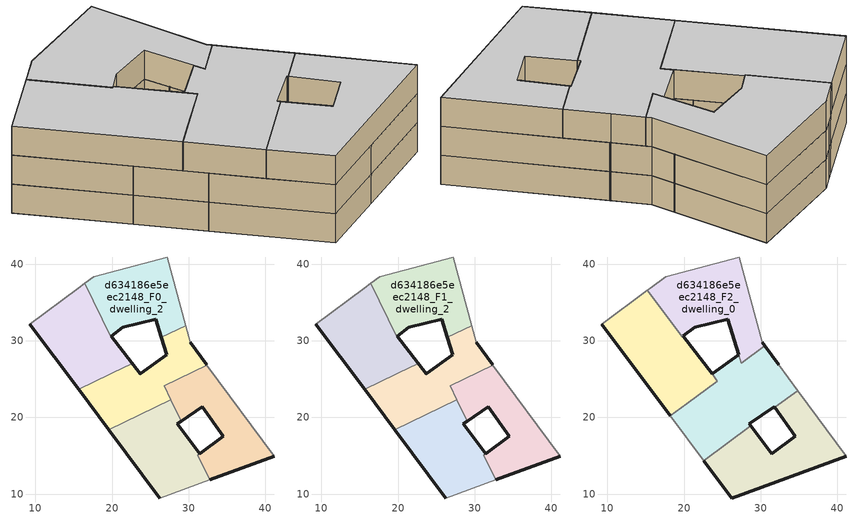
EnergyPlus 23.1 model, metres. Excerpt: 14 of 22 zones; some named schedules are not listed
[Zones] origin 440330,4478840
d634186e5eec2148_F0_dwelling_0
 floor ground (EU_floor_Construction): 23.64,25.67 19.91,30.63 19.8,30.54 16.45,37.49 15.6,36.87 9.28,32.19 15.63,23.67 21.7,26.59 22.62,27.03 z0
 wall outside (EU_wall_Construction): 15.63,23.67 9.28,32.19 / 19.91,30.63 23.65,25.67 23.64,25.67 z0:3
 wall adiabatic (EU_wall_Construction): 9.28,32.19 15.6,36.87 16.45,37.49 z0:3
 wall to d634186e5eec2148_F0_dwelling_2 (EU_wall_Construction): 16.45,37.49 19.8,30.54 19.91,30.63 z0:3
 wall to d634186e5eec2148_F0_dwelling_1 (EU_wall_Construction): 23.64,25.67 22.62,27.03 21.7,26.59 15.63,23.67 z0:3
d634186e5eec2148_F0_dwelling_1
 floor ground (EU_floor_Construction): 27.69,22.3 26.81,24.15 32.36,26.82 32.33,26.86 30.2,29.79 29.61,31.98 26.45,30.46 27.16,28.16 23.65,25.67 22.62,27.03 15.63,23.67 19.57,18.39 z0
 wall outside (EU_wall_Construction): 30.2,29.79 32.33,26.86 / 19.57,18.39 15.63,23.67 / 23.65,25.67 27.16,28.16 26.45,30.46 z0:3
 wall to d634186e5eec2148_F0_dwelling_2 (EU_wall_Construction): 26.45,30.46 29.61,31.98 z0:3
 wall adiabatic (EU_wall_Construction): 29.61,31.98 30.2,29.79 / 32.33,26.86 32.36,26.82 z0:3
 wall to d634186e5eec2148_F0_dwelling_4 (EU_wall_Construction): 32.36,26.82 26.81,24.15 27.69,22.3 z0:3
 wall to d634186e5eec2148_F0_dwelling_3 (EU_wall_Construction): 27.69,22.3 19.57,18.39 z0:3
d634186e5eec2148_F0_dwelling_2
 floor ground (EU_floor_Construction): 29.61,31.98 27.19,40.94 17.61,38.34 16.45,37.49 19.8,30.54 21.38,31.77 25.71,32.82 26.45,30.46 z0
 wall outside (EU_wall_Construction): 26.45,30.46 25.71,32.82 21.38,31.77 19.91,30.63 z0:3
 wall adiabatic (EU_wall_Construction): 16.45,37.49 17.61,38.34 27.19,40.94 29.61,31.98 z0:3
d634186e5eec2148_F0_dwelling_3
 floor ground (EU_floor_Construction): 32.73,11.85 31.17,15.08 31.44,15.28 28.5,19.17 29.03,19.53 27.69,22.3 19.57,18.39 26.22,9.49 z0
 wall outside (EU_wall_Construction): 26.22,9.49 19.57,18.39 / 29.03,19.53 28.5,19.17 31.44,15.28 z0:3
 wall adiabatic (EU_wall_Construction): 32.73,11.85 26.22,9.49 z0:3
 wall to d634186e5eec2148_F0_dwelling_4 (EU_wall_Construction): 31.44,15.28 31.17,15.08 32.73,11.85 / 27.69,22.3 29.03,19.53 z0:3
d634186e5eec2148_F0_dwelling_4
 floor ground (EU_floor_Construction): 41.15,14.91 32.36,26.82 26.81,24.15 29.03,19.53 31.8,21.4 34.48,17.51 31.17,15.08 32.73,11.85 z0
 wall outside (EU_wall_Construction): 31.45,15.29 34.48,17.51 31.8,21.4 29.03,19.53 / 41.15,14.91 32.73,11.85 z0:3
 wall adiabatic (EU_wall_Construction): 32.36,26.82 41.15,14.91 z0:3
d634186e5eec2148_F1_dwelling_0
 floor to d634186e5eec2148_F0_dwelling_0 (EU_floor_Construction): 23.64,25.67 19.91,30.63 19.8,30.54 16.45,37.49 15.6,36.87 9.28,32.19 15.63,23.67 21.7,26.59 22.62,27.03 z3
 wall outside (EU_wall_Construction): 15.63,23.67 9.28,32.19 / 19.91,30.63 23.65,25.67 23.64,25.67 z3:6
 wall adiabatic (EU_wall_Construction): 9.28,32.19 15.6,36.87 16.45,37.49 z3:6
 wall to d634186e5eec2148_F1_dwelling_2 (EU_wall_Construction): 16.45,37.49 19.8,30.54 19.91,30.63 z3:6
 wall to d634186e5eec2148_F1_dwelling_1 (EU_wall_Construction): 23.64,25.67 22.62,27.03 21.7,26.59 15.63,23.67 z3:6
d634186e5eec2148_F1_dwelling_1
 floor to d634186e5eec2148_F0_dwelling_1 (EU_floor_Construction): 27.69,22.3 26.81,24.15 32.36,26.82 32.33,26.86 30.2,29.79 29.61,31.98 26.45,30.46 27.16,28.16 23.65,25.67 22.62,27.03 15.63,23.67 19.57,18.39 z3
 wall outside (EU_wall_Construction): 30.2,29.79 32.33,26.86 / 19.57,18.39 15.63,23.67 / 23.65,25.67 27.16,28.16 26.45,30.46 z3:6
 wall to d634186e5eec2148_F1_dwelling_2 (EU_wall_Construction): 26.45,30.46 29.61,31.98 z3:6
 wall adiabatic (EU_wall_Construction): 29.61,31.98 30.2,29.79 / 32.33,26.86 32.36,26.82 z3:6
 wall to d634186e5eec2148_F1_dwelling_4 (EU_wall_Construction): 32.36,26.82 26.81,24.15 27.69,22.3 z3:6
 wall to d634186e5eec2148_F1_dwelling_3 (EU_wall_Construction): 27.69,22.3 19.57,18.39 z3:6
d634186e5eec2148_F1_dwelling_2
 floor to d634186e5eec2148_F0_dwelling_2 (EU_floor_Construction): 29.61,31.98 27.19,40.94 17.61,38.34 16.45,37.49 19.8,30.54 21.38,31.77 25.71,32.82 26.45,30.46 z3
 wall outside (EU_wall_Construction): 26.45,30.46 25.71,32.82 21.38,31.77 19.91,30.63 z3:6
 wall adiabatic (EU_wall_Construction): 16.45,37.49 17.61,38.34 27.19,40.94 29.61,31.98 z3:6
d634186e5eec2148_F1_dwelling_3
 floor to d634186e5eec2148_F0_dwelling_3 (EU_floor_Construction): 32.73,11.85 31.17,15.08 31.44,15.28 28.5,19.17 29.03,19.53 27.69,22.3 19.57,18.39 26.22,9.49 z3
 wall outside (EU_wall_Construction): 26.22,9.49 19.57,18.39 / 29.03,19.53 28.5,19.17 31.44,15.28 z3:6
 wall adiabatic (EU_wall_Construction): 32.73,11.85 26.22,9.49 z3:6
 wall to d634186e5eec2148_F1_dwelling_4 (EU_wall_Construction): 31.44,15.28 31.17,15.08 32.73,11.85 / 27.69,22.3 29.03,19.53 z3:6
d634186e5eec2148_F1_dwelling_4
 floor to d634186e5eec2148_F0_dwelling_4 (EU_floor_Construction): 41.15,14.91 32.36,26.82 26.81,24.15 29.03,19.53 31.8,21.4 34.48,17.51 31.17,15.08 32.73,11.85 z3
 wall outside (EU_wall_Construction): 31.45,15.29 34.48,17.51 31.8,21.4 29.03,19.53 / 41.15,14.91 32.73,11.85 z3:6
 wall adiabatic (EU_wall_Construction): 32.36,26.82 41.15,14.91 z3:6
d634186e5eec2148_F2_dwelling_0
 floor to d634186e5eec2148_F1_dwelling_2 (EU_floor_Construction): 29.61,31.98 27.19,40.94 17.61,38.34 16.45,37.49 19.8,30.54 19.91,30.63 21.38,31.77 25.71,32.82 26.45,30.46 z6
 floor to d634186e5eec2148_F1_dwelling_0 (EU_floor_Construction): 19.8,30.54 16.45,37.49 15.6,36.87 15.21,36.57 19.74,30.5 z6
 floor to d634186e5eec2148_F1_dwelling_1 (EU_floor_Construction): 30.52,29.35 30.2,29.79 29.61,31.98 26.45,30.46 27.49,27.1 z6
 wall outside (EU_wall_Construction): 27.16,28.17 25.71,32.82 21.38,31.77 19.91,30.63 / 30.2,29.79 30.52,29.36 z6:9
 wall to d634186e5eec2148_F2_dwelling_1 (EU_wall_Construction): 19.91,30.63 19.74,30.5 15.21,36.57 z6:9
 wall adiabatic (EU_wall_Construction): 15.21,36.57 15.6,36.87 17.61,38.34 27.19,40.94 30.2,29.79 z6:9
 wall to d634186e5eec2148_F2_dwelling_2 (EU_wall_Construction): 30.52,29.36 27.49,27.1 27.16,28.16 z6:9
 ceiling to d634186e5eec2148_F3_dwelling_0 (EU_floor_Construction): 27.19,40.94 30.2,29.79 30.52,29.36 27.49,27.1 25.71,32.82 21.38,31.77 19.91,30.63 19.74,30.5 15.21,36.57 15.6,36.87 17.61,38.34 z9
d634186e5eec2148_F2_dwelling_1
 floor outside (EU_floor_Construction): 21.7,26.59 15.63,23.67 22.62,27.03 z6
 floor to d634186e5eec2148_F1_dwelling_0 (EU_floor_Construction): 23.62,25.7 19.91,30.63 19.74,30.5 15.21,36.57 9.28,32.19 15.63,23.67 21.7,26.59 22.62,27.03 z6
 floor to d634186e5eec2148_F1_dwelling_1 (EU_floor_Construction): 24.34,24.75 23.62,25.7 22.62,27.03 15.63,23.67 18.23,20.19 z6
 wall outside (EU_wall_Construction): 18.23,20.19 9.28,32.19 / 19.91,30.63 23.65,25.67 z6:9
 wall adiabatic (EU_wall_Construction): 9.28,32.19 15.21,36.57 z6:9
 wall to d634186e5eec2148_F2_dwelling_2 (EU_wall_Construction): 20.32,21.75 18.23,20.19 / 23.65,25.67 24.34,24.75 20.33,21.76 z6:9
 ceiling to d634186e5eec2148_F3_dwelling_1 (EU_floor_Construction): 19.91,30.63 24.34,24.75 18.23,20.19 9.28,32.19 15.21,36.57 19.74,30.5 z9
d634186e5eec2148_F2_dwelling_2
 floor to d634186e5eec2148_F1_dwelling_1 (EU_floor_Construction): 27.69,22.3 26.81,24.15 32.36,26.82 32.33,26.86 30.52,29.35 27.49,27.1 27.16,28.16 23.65,25.67 24.34,24.75 18.23,20.19 19.57,18.39 z6
 floor to d634186e5eec2148_F1_dwelling_3 (EU_floor_Construction): 28.68,18.93 28.5,19.17 29.03,19.53 27.69,22.3 19.57,18.39 22.57,14.38 z6
 floor to d634186e5eec2148_F1_dwelling_4 (EU_floor_Construction): 31.86,21.3 34.81,23.5 32.36,26.82 26.81,24.15 29.03,19.53 31.8,21.4 z6
 wall outside (EU_wall_Construction): 23.65,25.67 27.16,28.16 / 30.52,29.36 32.33,26.86 / 31.86,21.3 31.8,21.4 28.5,19.17 28.68,18.93 z6:9
 wall to d634186e5eec2148_F2_dwelling_3 (EU_wall_Construction): 28.68,18.93 22.57,14.38 / 34.81,23.5 31.86,21.3 z6:9
 wall adiabatic (EU_wall_Construction): 22.57,14.38 18.23,20.19 / 32.33,26.86 34.81,23.5 z6:9
 ceiling to d634186e5eec2148_F3_dwelling_2 (EU_floor_Construction): 32.33,26.86 34.81,23.5 31.86,21.3 31.8,21.4 28.5,19.17 28.68,18.93 22.57,14.38 18.23,20.19 24.34,24.75 23.65,25.67 27.16,28.16 27.49,27.1 30.52,29.36 z9
d634186e5eec2148_F2_dwelling_3
 floor to d634186e5eec2148_F1_dwelling_3 (EU_floor_Construction): 32.73,11.85 31.17,15.08 31.44,15.28 28.68,18.93 22.57,14.38 26.22,9.49 z6
 floor to d634186e5eec2148_F1_dwelling_4 (EU_floor_Construction): 41.15,14.91 34.81,23.5 31.86,21.3 34.48,17.51 31.17,15.08 32.73,11.85 z6
 wall outside (EU_wall_Construction): 28.68,18.93 31.44,15.28 34.48,17.51 31.86,21.3 / 41.15,14.91 26.22,9.49 22.57,14.38 z6:9
 wall adiabatic (EU_wall_Construction): 34.81,23.5 41.15,14.91 z6:9
 ceiling to d634186e5eec2148_F3_dwelling_3 (EU_floor_Construction): 34.81,23.5 41.15,14.91 26.22,9.49 22.57,14.38 28.68,18.93 31.44,15.28 34.48,17.51 31.86,21.3 z9
[Building]
EU S2 Campaign: North Axis=0; Terrain=City; Solar Distribution=FullExterior
[Site:Location]
Madrid: Latitude=40.5; Longitude=-3.5; Time Zone=1; Elevation=609
[SizingPeriod:WeatherFileDays]
AnnualSizingPeriod: Begin Month=1; Begin Day of Month=1; End Month=12; End Day of Month=31; Day of Week for Start Day=Monday; Use Weather File Daylight Saving Period=No; Use Weather File Rain and Snow Indicators=No
[MATERIAL]
EU_InternalMass_Material: Roughness=MediumRough; Thickness=0.1; Conductivity=1; Density=1800; Specific Heat=900; Thermal Absorptance=0.9; Solar Absorptance=0.7; Visible Absorptance=0.7
[MATERIAL:NOMASS] Roughness=MediumRough; Thermal Absorptance=0.9; Solar Absorptance=0.7; Visible Absorptance=0.7
Name | Thermal Resistance
EU_wall_NoMass | 0.609216
EU_floor_NoMass | 0.568163
[CONSTRUCTION]
EU_wall_Construction: EU_wall_NoMass
EU_floor_Construction: EU_floor_NoMass
EU_InternalMass_Construction: EU_InternalMass_Material
[ZONE] Type=1; Multiplier=1; Ceiling Height=autocalculate; Floor Area=autocalculate; Part of Total Floor Area=Yes
Name | Volume
d634186e5eec2148_F0_dwelling_0; d634186e5eec2148_F1_dwelling_0 | 272.138
d634186e5eec2148_F2_dwelling_0 | 311.539
d634186e5eec2148_F0_dwelling_1; d634186e5eec2148_F1_dwelling_1 | 260.676
d634186e5eec2148_F2_dwelling_1 | 335.965
d634186e5eec2148_F0_dwelling_2; d634186e5eec2148_F1_dwelling_2 | 260.529
d634186e5eec2148_F2_dwelling_2 | 344.195
d634186e5eec2148_F0_dwelling_3; d634186e5eec2148_F1_dwelling_3 | 265.304
d634186e5eec2148_F2_dwelling_3 | 330.567
d634186e5eec2148_F0_dwelling_4; d634186e5eec2148_F1_dwelling_4 | 263.566
[INTERNALMASS] Construction=EU_InternalMass_Construction
Name | Zone or ZoneList | Surface Area
d634186e5eec2148_F0_dwelling_0_EU_InternalMass | d634186e5eec2148_F0_dwelling_0 | 90.7298
d634186e5eec2148_F0_dwelling_1_EU_InternalMass | d634186e5eec2148_F0_dwelling_1 | 86.8933
d634186e5eec2148_F0_dwelling_2_EU_InternalMass | d634186e5eec2148_F0_dwelling_2 | 86.8411
d634186e5eec2148_F0_dwelling_3_EU_InternalMass | d634186e5eec2148_F0_dwelling_3 | 88.4328
d634186e5eec2148_F0_dwelling_4_EU_InternalMass | d634186e5eec2148_F0_dwelling_4 | 87.8667
d634186e5eec2148_F1_dwelling_0_EU_InternalMass | d634186e5eec2148_F1_dwelling_0 | 90.7298
d634186e5eec2148_F1_dwelling_1_EU_InternalMass | d634186e5eec2148_F1_dwelling_1 | 86.8933
d634186e5eec2148_F1_dwelling_2_EU_InternalMass | d634186e5eec2148_F1_dwelling_2 | 86.8411
d634186e5eec2148_F1_dwelling_3_EU_InternalMass | d634186e5eec2148_F1_dwelling_3 | 88.4328
d634186e5eec2148_F1_dwelling_4_EU_InternalMass | d634186e5eec2148_F1_dwelling_4 | 87.8667
d634186e5eec2148_F2_dwelling_0_EU_InternalMass | d634186e5eec2148_F2_dwelling_0 | 103.851
d634186e5eec2148_F2_dwelling_1_EU_InternalMass | d634186e5eec2148_F2_dwelling_1 | 111.993
d634186e5eec2148_F2_dwelling_2_EU_InternalMass | d634186e5eec2148_F2_dwelling_2 | 114.729
d634186e5eec2148_F2_dwelling_3_EU_InternalMass | d634186e5eec2148_F2_dwelling_3 | 110.189
[OTHEREQUIPMENT] Fuel Type=Electricity; Design Level Calculation Method=Watts/Area; Power per Zone Floor Area=1; Fraction Latent=0; Fraction Radiant=0; Fraction Lost=0; Carbon Dioxide Generation Rate=0; EndUse Subcategory=EU_Step8_InternalGains
Name | Zone or ZoneList or Space or SpaceList | Schedule
EU_Step8_InternalGain_d634186e5eec2148_F0_dwelling_0_f000 | d634186e5eec2148_F0_dwelling_0 | EU_Step8_GainSchedule_d634186e5eec2148_F0_dwelling_0_f000
EU_Step8_InternalGain_d634186e5eec2148_F0_dwelling_1_f000 | d634186e5eec2148_F0_dwelling_1 | EU_Step8_GainSchedule_d634186e5eec2148_F0_dwelling_1_f000
EU_Step8_InternalGain_d634186e5eec2148_F0_dwelling_2_f000 | d634186e5eec2148_F0_dwelling_2 | EU_Step8_GainSchedule_d634186e5eec2148_F0_dwelling_2_f000
EU_Step8_InternalGain_d634186e5eec2148_F0_dwelling_3_f000 | d634186e5eec2148_F0_dwelling_3 | EU_Step8_GainSchedule_d634186e5eec2148_F0_dwelling_3_f000
EU_Step8_InternalGain_d634186e5eec2148_F0_dwelling_4_f000 | d634186e5eec2148_F0_dwelling_4 | EU_Step8_GainSchedule_d634186e5eec2148_F0_dwelling_4_f000
EU_Step8_InternalGain_d634186e5eec2148_F1_dwelling_0_f000 | d634186e5eec2148_F1_dwelling_0 | EU_Step8_GainSchedule_d634186e5eec2148_F1_dwelling_0_f000
EU_Step8_InternalGain_d634186e5eec2148_F1_dwelling_1_f000 | d634186e5eec2148_F1_dwelling_1 | EU_Step8_GainSchedule_d634186e5eec2148_F1_dwelling_1_f000
EU_Step8_InternalGain_d634186e5eec2148_F1_dwelling_2_f000 | d634186e5eec2148_F1_dwelling_2 | EU_Step8_GainSchedule_d634186e5eec2148_F1_dwelling_2_f000
EU_Step8_InternalGain_d634186e5eec2148_F1_dwelling_3_f000 | d634186e5eec2148_F1_dwelling_3 | EU_Step8_GainSchedule_d634186e5eec2148_F1_dwelling_3_f000
EU_Step8_InternalGain_d634186e5eec2148_F1_dwelling_4_f000 | d634186e5eec2148_F1_dwelling_4 | EU_Step8_GainSchedule_d634186e5eec2148_F1_dwelling_4_f000
EU_Step8_InternalGain_d634186e5eec2148_F2_dwelling_0_f000 | d634186e5eec2148_F2_dwelling_0 | EU_Step8_GainSchedule_d634186e5eec2148_F2_dwelling_0_f000
EU_Step8_InternalGain_d634186e5eec2148_F2_dwelling_1_f000 | d634186e5eec2148_F2_dwelling_1 | EU_Step8_GainSchedule_d634186e5eec2148_F2_dwelling_1_f000
EU_Step8_InternalGain_d634186e5eec2148_F2_dwelling_2_f000 | d634186e5eec2148_F2_dwelling_2 | EU_Step8_GainSchedule_d634186e5eec2148_F2_dwelling_2_f000
EU_Step8_InternalGain_d634186e5eec2148_F2_dwelling_3_f000 | d634186e5eec2148_F2_dwelling_3 | EU_Step8_GainSchedule_d634186e5eec2148_F2_dwelling_3_f000
[ZONEVENTILATION:DESIGNFLOWRATE] Schedule=EU_AlwaysOn; Design Flow Rate Calculation Method=AirChanges/Hour; Air Changes per Hour=0.752966; Ventilation Type=Natural; Fan Pressure Rise=0; Fan Total Efficiency=1; Constant Term Coefficient=1; Temperature Term Coefficient=0; Velocity Term Coefficient=0; Velocity Squared Term Coefficient=0; Minimum Indoor Temperature=-100; Maximum Indoor Temperature=100; Delta Temperature=-100; Minimum Outdoor Temperature=-100; Maximum Outdoor Temperature=100; Maximum Wind Speed=40
Name | Zone or ZoneList or Space or SpaceList
EU_ConstantAir_d634186e5eec2148_F0_dwelling_0 | d634186e5eec2148_F0_dwelling_0
EU_ConstantAir_d634186e5eec2148_F0_dwelling_1 | d634186e5eec2148_F0_dwelling_1
EU_ConstantAir_d634186e5eec2148_F0_dwelling_2 | d634186e5eec2148_F0_dwelling_2
EU_ConstantAir_d634186e5eec2148_F0_dwelling_3 | d634186e5eec2148_F0_dwelling_3
EU_ConstantAir_d634186e5eec2148_F0_dwelling_4 | d634186e5eec2148_F0_dwelling_4
EU_ConstantAir_d634186e5eec2148_F1_dwelling_0 | d634186e5eec2148_F1_dwelling_0
EU_ConstantAir_d634186e5eec2148_F1_dwelling_1 | d634186e5eec2148_F1_dwelling_1
EU_ConstantAir_d634186e5eec2148_F1_dwelling_2 | d634186e5eec2148_F1_dwelling_2
EU_ConstantAir_d634186e5eec2148_F1_dwelling_3 | d634186e5eec2148_F1_dwelling_3
EU_ConstantAir_d634186e5eec2148_F1_dwelling_4 | d634186e5eec2148_F1_dwelling_4
EU_ConstantAir_d634186e5eec2148_F2_dwelling_0 | d634186e5eec2148_F2_dwelling_0
EU_ConstantAir_d634186e5eec2148_F2_dwelling_1 | d634186e5eec2148_F2_dwelling_1
EU_ConstantAir_d634186e5eec2148_F2_dwelling_2 | d634186e5eec2148_F2_dwelling_2
EU_ConstantAir_d634186e5eec2148_F2_dwelling_3 | d634186e5eec2148_F2_dwelling_3
[HVACTEMPLATE:THERMOSTAT] Constant Heating Setpoint=20; Constant Cooling Setpoint=50
EU_HeatOnly_d634186e5eec2148_F0_dwelling_0; EU_HeatOnly_d634186e5eec2148_F0_dwelling_1; EU_HeatOnly_d634186e5eec2148_F0_dwelling_2; EU_HeatOnly_d634186e5eec2148_F0_dwelling_3; EU_HeatOnly_d634186e5eec2148_F0_dwelling_4; EU_HeatOnly_d634186e5eec2148_F1_dwelling_0; EU_HeatOnly_d634186e5eec2148_F1_dwelling_1; EU_HeatOnly_d634186e5eec2148_F1_dwelling_2; EU_HeatOnly_d634186e5eec2148_F1_dwelling_3; EU_HeatOnly_d634186e5eec2148_F1_dwelling_4; EU_HeatOnly_d634186e5eec2148_F2_dwelling_0; EU_HeatOnly_d634186e5eec2148_F2_dwelling_1; EU_HeatOnly_d634186e5eec2148_F2_dwelling_2; EU_HeatOnly_d634186e5eec2148_F2_dwelling_3; EU_HeatOnly_d634186e5eec2148_F3_dwelling_0; EU_HeatOnly_d634186e5eec2148_F3_dwelling_1; EU_HeatOnly_d634186e5eec2148_F3_dwelling_2; EU_HeatOnly_d634186e5eec2148_F3_dwelling_3; EU_HeatOnly_d634186e5eec2148_F4_dwelling_0; EU_HeatOnly_d634186e5eec2148_F4_dwelling_1; EU_HeatOnly_d634186e5eec2148_F4_dwelling_2; EU_HeatOnly_d634186e5eec2148_F4_dwelling_3
[HVACTEMPLATE:ZONE:IDEALLOADSAIRSYSTEM] System Availability Schedule=EU_AlwaysOn; Maximum Heating Supply Air Temperature=50; Minimum Cooling Supply Air Temperature=13; Maximum Heating Supply Air Humidity Ratio=0.0156; Minimum Cooling Supply Air Humidity Ratio=0.0077; Heating Limit=NoLimit; Cooling Limit=NoLimit; Heating Availability Schedule=EU_AlwaysOn; Cooling Availability Schedule=EU_CoolingOff; Dehumidification Control Type=ConstantSensibleHeatRatio; Cooling Sensible Heat Ratio=0.7; Dehumidification Setpoint=60; Humidification Control Type=None; Humidification Setpoint=30; Outdoor Air Method=None; Outdoor Air Flow Rate per Person=0.00944; Outdoor Air Flow Rate per Zone Floor Area=0; Outdoor Air Flow Rate per Zone=0; Demand Controlled Ventilation Type=None; Outdoor Air Economizer Type=NoEconomizer; Heat Recovery Type=None; Sensible Heat Recovery Effectiveness=0.7; Latent Heat Recovery Effectiveness=0.65
Name | Template Thermostat
d634186e5eec2148_F0_dwelling_0 | EU_HeatOnly_d634186e5eec2148_F0_dwelling_0
d634186e5eec2148_F0_dwelling_1 | EU_HeatOnly_d634186e5eec2148_F0_dwelling_1
d634186e5eec2148_F0_dwelling_2 | EU_HeatOnly_d634186e5eec2148_F0_dwelling_2
d634186e5eec2148_F0_dwelling_3 | EU_HeatOnly_d634186e5eec2148_F0_dwelling_3
d634186e5eec2148_F0_dwelling_4 | EU_HeatOnly_d634186e5eec2148_F0_dwelling_4
d634186e5eec2148_F1_dwelling_0 | EU_HeatOnly_d634186e5eec2148_F1_dwelling_0
d634186e5eec2148_F1_dwelling_1 | EU_HeatOnly_d634186e5eec2148_F1_dwelling_1
d634186e5eec2148_F1_dwelling_2 | EU_HeatOnly_d634186e5eec2148_F1_dwelling_2
d634186e5eec2148_F1_dwelling_3 | EU_HeatOnly_d634186e5eec2148_F1_dwelling_3
d634186e5eec2148_F1_dwelling_4 | EU_HeatOnly_d634186e5eec2148_F1_dwelling_4
d634186e5eec2148_F2_dwelling_0 | EU_HeatOnly_d634186e5eec2148_F2_dwelling_0
d634186e5eec2148_F2_dwelling_1 | EU_HeatOnly_d634186e5eec2148_F2_dwelling_1
d634186e5eec2148_F2_dwelling_2 | EU_HeatOnly_d634186e5eec2148_F2_dwelling_2
d634186e5eec2148_F2_dwelling_3 | EU_HeatOnly_d634186e5eec2148_F2_dwelling_3
[SIZING:ZONE] Zone Cooling Design Supply Air Temperature Input Method=SupplyAirTemperature; Zone Cooling Design Supply Air Temperature=13; Zone Heating Design Supply Air Temperature Input Method=SupplyAirTemperature; Zone Heating Design Supply Air Temperature=50; Zone Cooling Design Supply Air Humidity Ratio=0.008; Zone Heating Design Supply Air Humidity Ratio=0.008; Cooling Design Air Flow Method=DesignDay; Cooling Design Air Flow Rate=0; Cooling Minimum Air Flow per Zone Floor Area=0.000762; Cooling Minimum Air Flow=0; Cooling Minimum Air Flow Fraction=0.2; Heating Design Air Flow Method=DesignDay; Heating Design Air Flow Rate=0; Heating Maximum Air Flow per Zone Floor Area=0.002032; Heating Maximum Air Flow=0.141576; Heating Maximum Air Flow Fraction=0.3; Account for Dedicated Outdoor Air System=No; Dedicated Outdoor Air System Control Strategy=NeutralSupplyAir; Dedicated Outdoor Air Low Setpoint Temperature for Design=autosize; Dedicated Outdoor Air High Setpoint Temperature for Design=autosize; Zone Load Sizing Method=Sensible Load Only No Latent Load; Zone Latent Cooling Design Supply Air Humidity Ratio Input Method=HumidityRatioDifference; Zone Cooling Design Supply Air Humidity Ratio Difference=0.005; Zone Latent Heating Design Supply Air Humidity Ratio Input Method=HumidityRatioDifference; Zone Humidification Design Supply Air Humidity Ratio Difference=0.005
d634186e5eec2148_F0_dwelling_0; d634186e5eec2148_F0_dwelling_1; d634186e5eec2148_F0_dwelling_2; d634186e5eec2148_F0_dwelling_3; d634186e5eec2148_F0_dwelling_4; d634186e5eec2148_F1_dwelling_0; d634186e5eec2148_F1_dwelling_1; d634186e5eec2148_F1_dwelling_2; d634186e5eec2148_F1_dwelling_3
